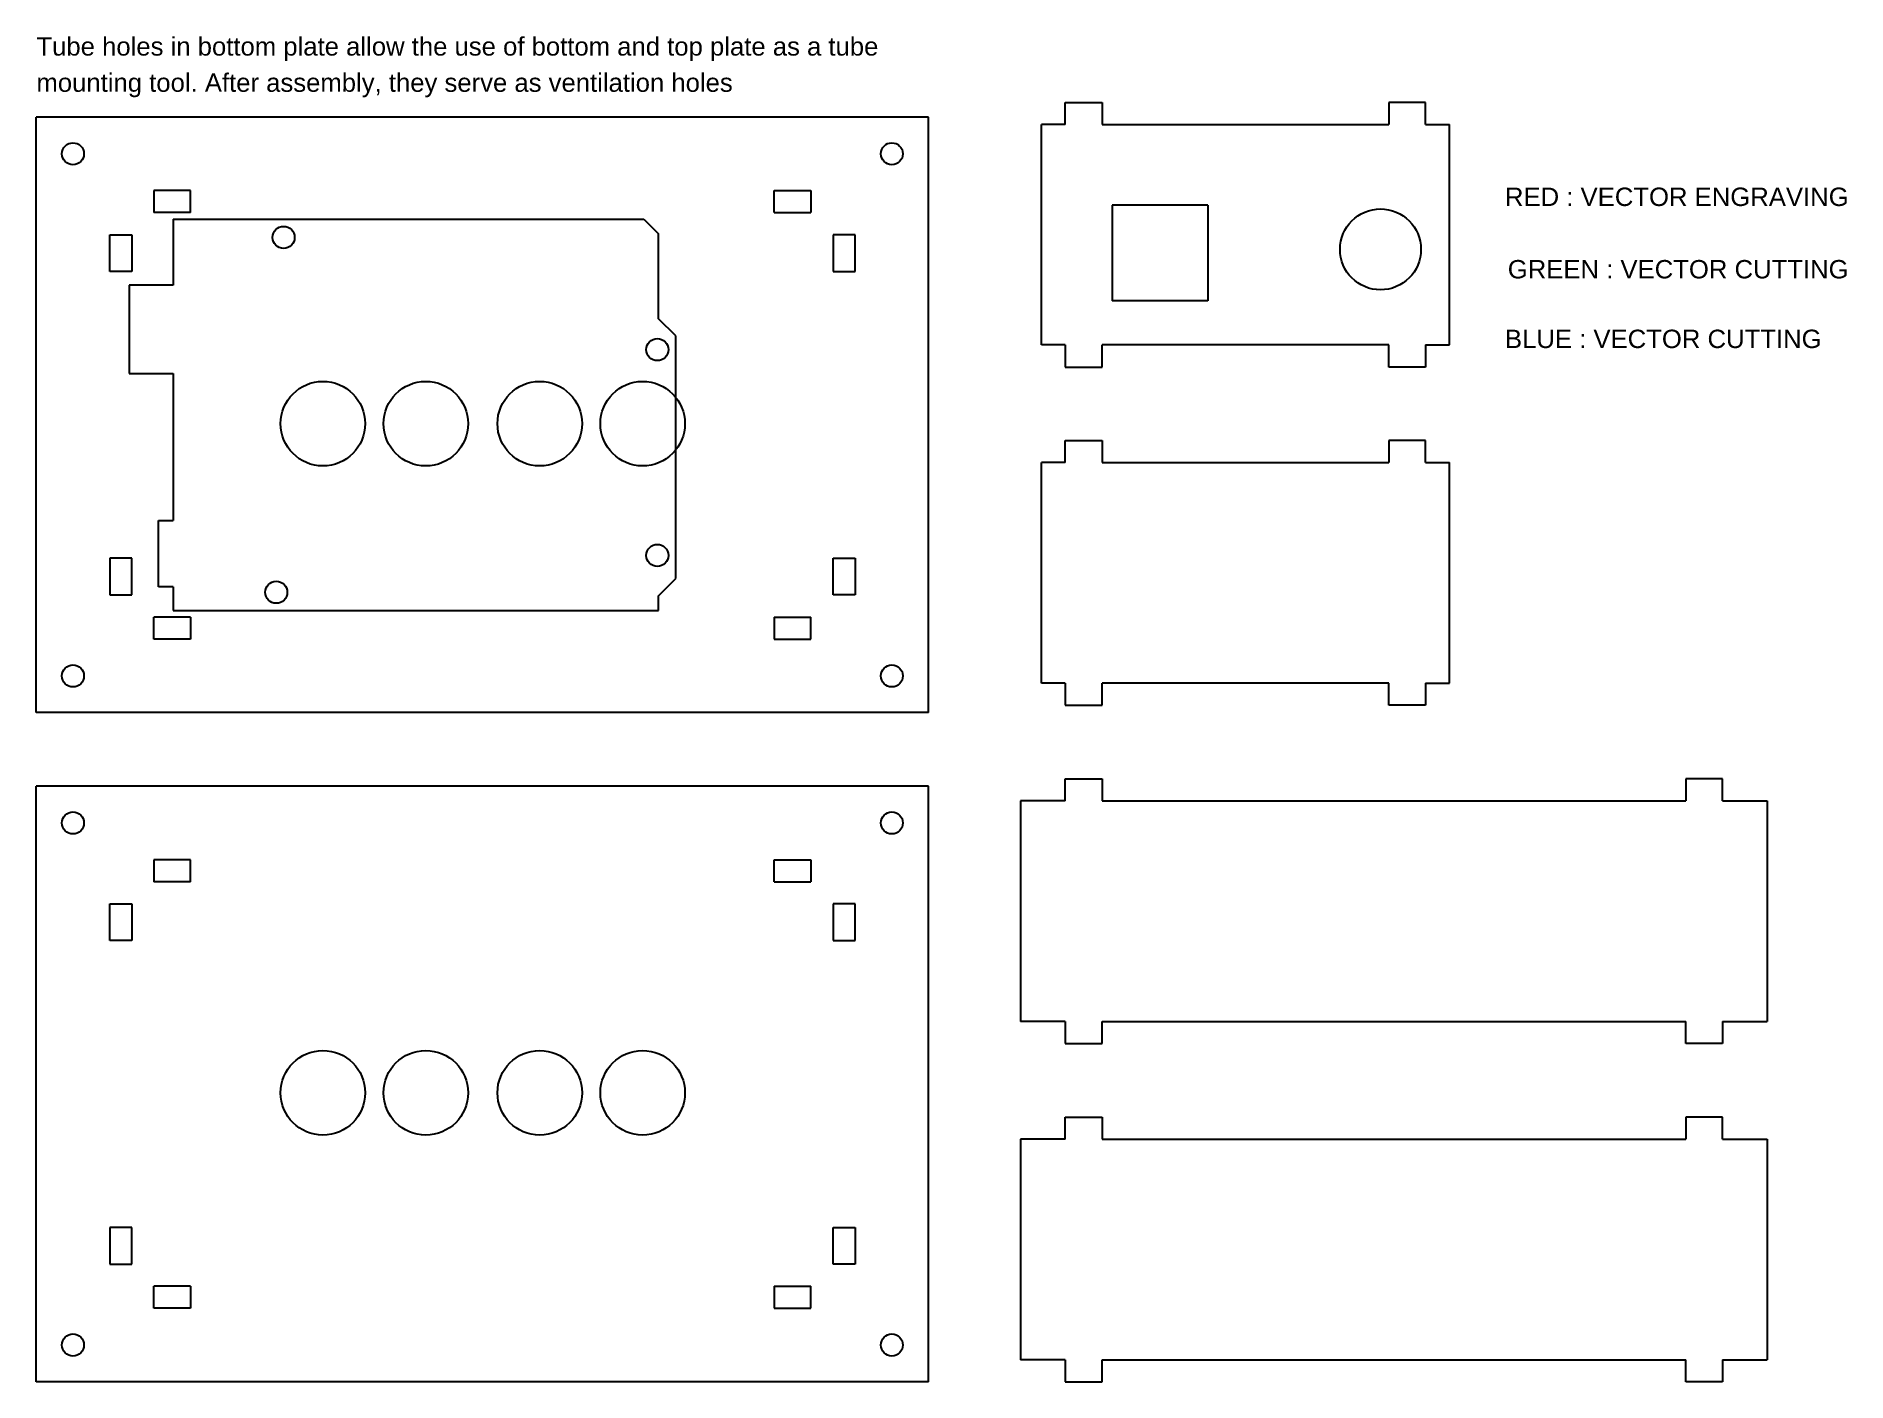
# Model space of a CAD drawing. Header units: millimetres. Extents: x 10 to 256, y 10 to 193.
import ezdxf

# ---------------------------------------------------------------- set-up
doc = ezdxf.new("R2010")
doc.units = ezdxf.units.MM
doc.layers.add('arduino uno', color=200, linetype='Continuous')
doc.layers.add('cutting lines', color=1, linetype='Continuous')
doc.styles.get("Standard").update_dxf_attribs({"font": 'arial.ttf'})

msp = doc.modelspace()

# ---------------------------------------------------------------- linework, layer by layer
at = {"layer": 'arduino uno', "color": 1}
for p, q in [((28.65, 168.125), (28.65, 159.125)), ((28.65, 168.125), (92.65, 168.125)), ((92.65, 168.125), (94.65, 166.125)), ((94.65, 154.575), (94.65, 166.125)), ((28.65, 159.125), (22.65, 159.125)), ((22.65, 159.125), (22.65, 147.125)), ((97, 152.225), (94.65, 154.575)), ((97, 119.225), (97, 152.225)), ((22.65, 147.125), (28.65, 147.125)), ((28.65, 147.125), (28.65, 127.125)), ((26.65, 118.125), (26.65, 127.125)), ((26.65, 127.125), (28.65, 127.125)), ((94.65, 116.875), (97, 119.225)), ((28.65, 118.125), (26.65, 118.125)), ((28.65, 118.125), (28.65, 114.875)), ((94.65, 114.875), (94.65, 116.875)), ((28.65, 114.875), (94.65, 114.875))]:
    msp.add_line(p, q, dxfattribs=at)
at = {"layer": 'cutting lines', "color": 5}
for p, q in [((150, 181), (150, 184)), ((150, 184), (155, 184)), ((155, 184), (155, 181)), ((199, 184), (194, 184)), ((194, 184), (194, 181)), ((199, 181), (199, 184)), ((131.4, 182), (10, 182)), ((10, 101), (10, 182)), ((131.4, 101), (131.4, 182)), ((146.75, 151), (146.75, 181)), ((150, 181), (146.75, 181)), ((155, 181), (194, 181)), ((199, 181), (202.25, 181)), ((202.25, 151), (202.25, 181)), ((150, 151), (146.75, 151)), ((150, 151), (150, 148)), ((155, 148), (155, 151)), ((194, 151), (155, 151)), ((194, 148), (194, 151)), ((199, 151), (202.25, 151)), ((199, 151), (199, 148)), ((150, 148), (155, 148)), ((199, 148), (194, 148)), ((150, 135), (150, 138)), ((150, 138), (155, 138)), ((155, 138), (155, 135)), ((199, 138), (194, 138)), ((194, 138), (194, 135)), ((199, 135), (199, 138)), ((146.75, 105), (146.75, 135)), ((150, 135), (146.75, 135)), ((155, 135), (194, 135)), ((199, 135), (202.25, 135)), ((202.25, 105), (202.25, 135)), ((150, 105), (146.75, 105)), ((150, 105), (150, 102)), ((155, 102), (155, 105)), ((194, 105), (155, 105)), ((194, 102), (194, 105)), ((199, 105), (202.25, 105)), ((199, 105), (199, 102)), ((131.4, 101), (10, 101)), ((150, 102), (155, 102)), ((199, 102), (194, 102)), ((150, 89), (150, 92)), ((150, 92), (155, 92)), ((155, 92), (155, 89)), ((239.4, 92), (234.4, 92)), ((234.4, 92), (234.4, 89)), ((239.4, 89), (239.4, 92)), ((131.4, 91), (10, 91)), ((10, 10), (10, 91)), ((131.4, 10), (131.4, 91)), ((150, 89), (143.9, 89)), ((143.9, 89), (143.9, 59)), ((155, 89), (234.4, 89)), ((239.4, 89), (245.5, 89)), ((245.5, 89), (245.5, 59)), ((150, 59), (143.9, 59)), ((150, 59), (150, 56)), ((155, 56), (155, 59)), ((155, 59), (234.4, 59)), ((234.4, 56), (234.4, 59)), ((239.4, 59), (239.4, 56)), ((239.4, 59), (245.5, 59)), ((150, 56), (155, 56)), ((239.4, 56), (234.4, 56)), ((150, 43), (150, 46)), ((150, 46), (155, 46)), ((155, 46), (155, 43)), ((239.4, 46), (234.4, 46)), ((234.4, 46), (234.4, 43)), ((239.4, 43), (239.4, 46)), ((150, 43), (143.9, 43)), ((143.9, 43), (143.9, 13)), ((155, 43), (234.4, 43)), ((239.4, 43), (245.5, 43)), ((245.5, 43), (245.5, 13)), ((150, 13), (143.9, 13)), ((150, 13), (150, 10)), ((155, 10), (155, 13)), ((155, 13), (234.4, 13)), ((234.4, 10), (234.4, 13)), ((239.4, 13), (239.4, 10)), ((239.4, 13), (245.5, 13)), ((131.4, 10), (10, 10)), ((150, 10), (155, 10)), ((239.4, 10), (234.4, 10))]:
    msp.add_line(p, q, dxfattribs=at)
at = {"layer": 'cutting lines', "color": 3}
for p, q in [((26, 172), (26, 169)), ((31, 172), (26, 172)), ((31, 169), (31, 172)), ((110.4, 169), (110.4, 172)), ((110.4, 172), (115.4, 172)), ((115.4, 172), (115.4, 169)), ((156.375, 170), (156.375, 157)), ((169.375, 170), (156.375, 170)), ((169.375, 170), (169.375, 157)), ((31, 169), (26, 169)), ((110.4, 169), (115.4, 169)), ((20, 166), (23, 166)), ((20, 161), (20, 166)), ((23, 166), (23, 161)), ((121.4, 166), (118.4, 166)), ((118.4, 166), (118.4, 161)), ((121.4, 161), (121.4, 166)), ((23, 161), (20, 161)), ((118.4, 161), (121.4, 161)), ((169.375, 157), (156.375, 157)), ((23, 122), (20, 122)), ((20, 122), (20, 117)), ((23, 117), (23, 122)), ((118.4, 122), (121.4, 122)), ((118.4, 117), (118.4, 122)), ((121.4, 122), (121.4, 117)), ((20, 117), (23, 117)), ((121.4, 117), (118.4, 117)), ((26, 111), (26, 114)), ((31, 114), (26, 114)), ((31, 114), (31, 111)), ((110.4, 114), (110.4, 111)), ((110.4, 114), (115.4, 114)), ((115.4, 111), (115.4, 114)), ((31, 111), (26, 111)), ((110.4, 111), (115.4, 111)), ((26, 81), (26, 78)), ((31, 81), (26, 81)), ((31, 78), (31, 81)), ((110.4, 78), (110.4, 81)), ((110.4, 81), (115.4, 81)), ((115.4, 81), (115.4, 78)), ((31, 78), (26, 78)), ((110.4, 78), (115.4, 78)), ((20, 75), (23, 75)), ((20, 70), (20, 75)), ((23, 75), (23, 70)), ((121.4, 75), (118.4, 75)), ((118.4, 75), (118.4, 70)), ((121.4, 70), (121.4, 75)), ((23, 70), (20, 70)), ((118.4, 70), (121.4, 70)), ((23, 31), (20, 31)), ((20, 31), (20, 26)), ((23, 26), (23, 31)), ((118.4, 31), (121.4, 31)), ((118.4, 26), (118.4, 31)), ((121.4, 31), (121.4, 26)), ((20, 26), (23, 26)), ((121.4, 26), (118.4, 26)), ((26, 20), (26, 23)), ((31, 23), (26, 23)), ((31, 23), (31, 20)), ((110.4, 23), (110.4, 20)), ((110.4, 23), (115.4, 23)), ((115.4, 20), (115.4, 23)), ((31, 20), (26, 20)), ((110.4, 20), (115.4, 20))]:
    msp.add_line(p, q, dxfattribs=at)
for centre, radius in [((15, 177), 1.5), ((126.4, 177), 1.5), ((192.875, 164), 5.5), ((43.65, 165.625), 1.5), ((94.5, 150.375), 1.5), ((49, 140.3), 5.75), ((63, 140.3), 5.75), ((78.5, 140.3), 5.75), ((92.5, 140.3), 5.75), ((94.5, 122.375), 1.5), ((42.65, 117.375), 1.5), ((15, 106), 1.5), ((126.4, 106), 1.5), ((15, 86), 1.5), ((126.4, 86), 1.5), ((49, 49.3), 5.75), ((63, 49.3), 5.75), ((78.5, 49.3), 5.75), ((92.5, 49.3), 5.75), ((15, 15), 1.5), ((126.4, 15), 1.5)]:
    msp.add_circle(centre, radius, dxfattribs=at)

# ---------------------------------------------------------------- texts
at = {"layer": 'cutting lines', "color": 7}
for s, p in [('Tube holes in bottom plate allow the use of bottom and top plate as a tube', (10.032, 190.358)), ('mounting tool. After assembly, they serve as ventilation holes', (10.032, 185.433))]:
    msp.add_text(s, height=2.5, dxfattribs=at).set_placement(p)
at = {"layer": 'cutting lines'}
msp.add_text('RED : VECTOR ENGRAVING', height=2.5, dxfattribs=at).set_placement((209.81, 169.902))
at = {"layer": 'cutting lines', "color": 3}
msp.add_text('GREEN : VECTOR CUTTING', height=2.5, dxfattribs=at).set_placement((210.19, 160.054))
at = {"layer": 'cutting lines', "color": 5}
msp.add_text('BLUE : VECTOR CUTTING', height=2.5, dxfattribs=at).set_placement((209.81, 150.583))

doc.saveas('drawing.dxf')
